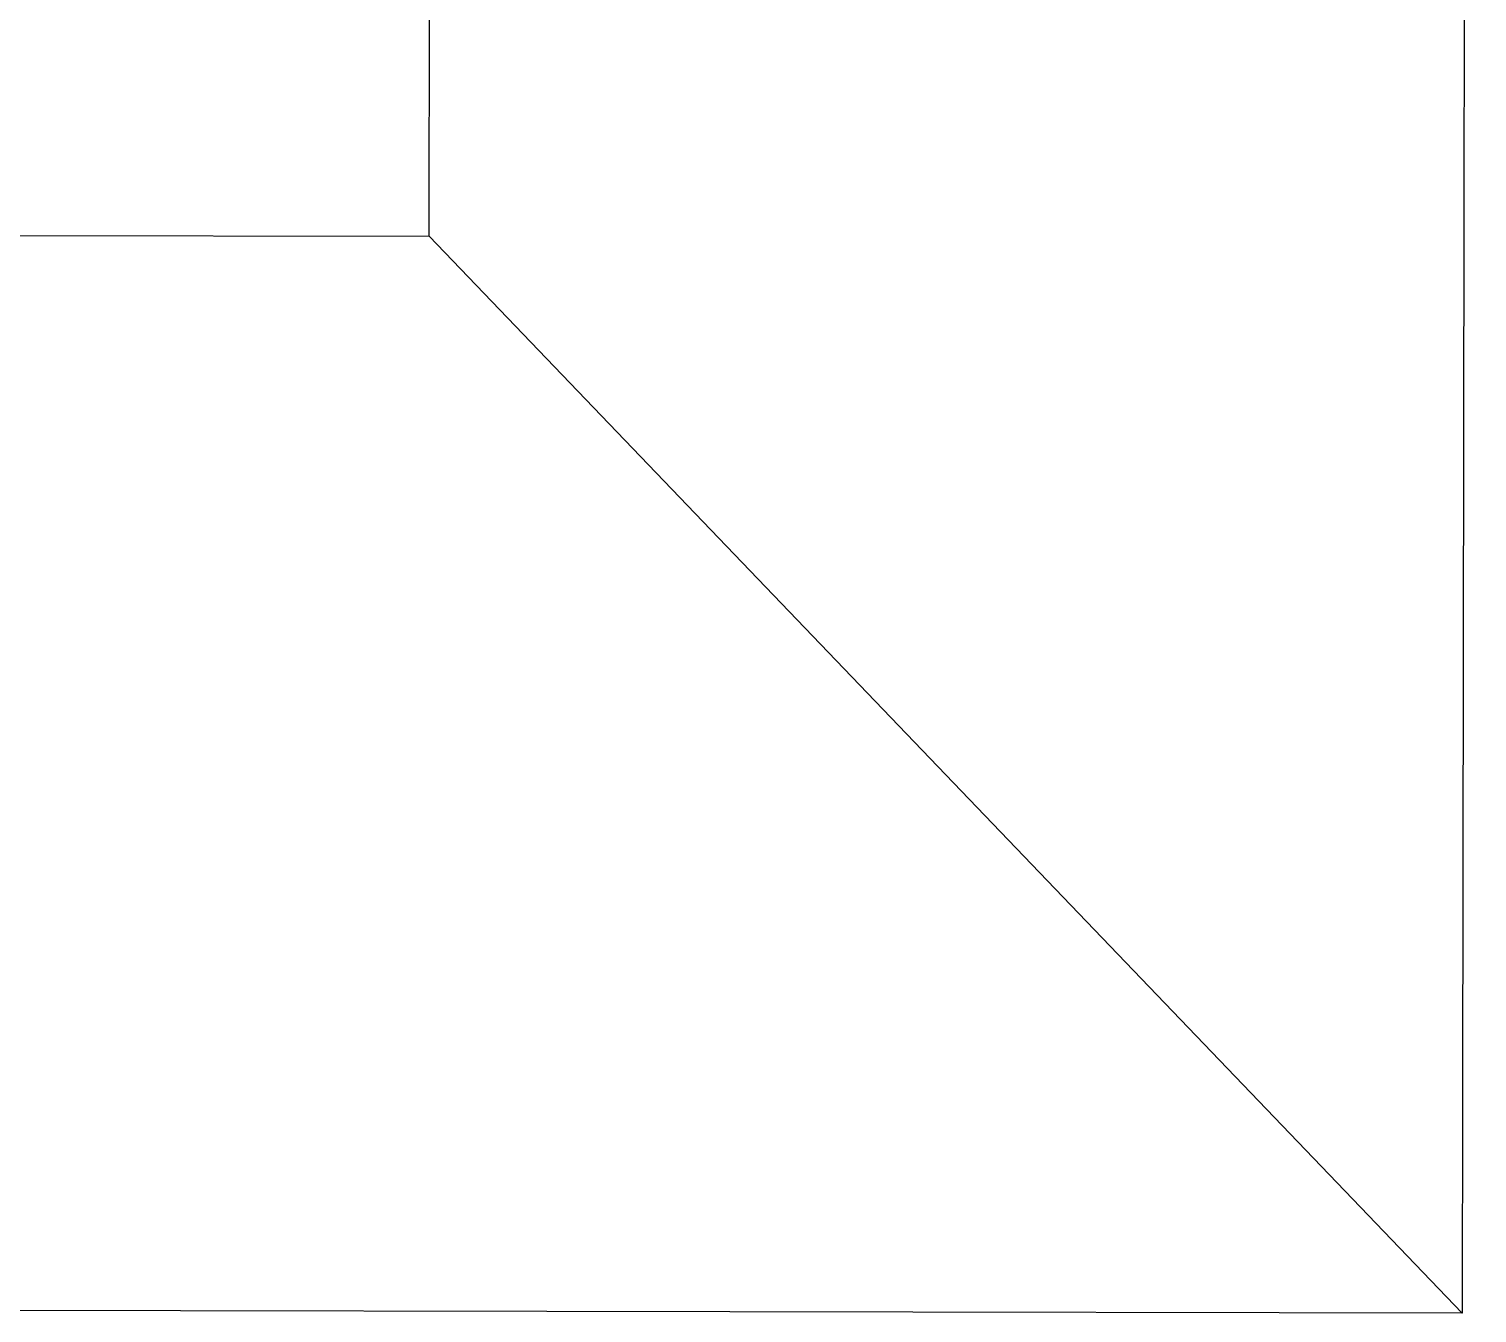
# Model space of a CAD drawing. Header units: metres. Extents: x -1161 to -1081, y 0 to 563.
# Drawn here: x -1105.7197 to -1105.3731, y 519.7115 to 520.019 of the extents above; entities that cross this region are included whole.
import ezdxf

# ---------------------------------------------------------------- set-up
doc = ezdxf.new("R2010")
doc.units = ezdxf.units.M
doc.layers.add('A-GENM', color=7, linetype='Continuous', lineweight=35)

# ---------------------------------------------------------------- blocks, each defined once
blk = doc.blocks.new('T2DPAA-T2D-C3S-RS-M3D-100334_rvt-1-DRG-2873121 - DECK SLAB GENERAL ARRANGEMENT PLAN')
at = {"layer": 'A-GENM', "color": 9, "lineweight": 25, "true_color": 0xbebebe}
for p, q in [((-1105.37312, 522.11039), (-1105.37671, 519.71148)), ((-1105.37671, 519.71148), (-1107.7766, 519.71575))]:
    blk.add_line(p, q, dxfattribs=at)
at = {"layer": 'A-GENM', "color": 254, "lineweight": 25, "true_color": 0xd1d1d1}
for p, q in [((-1105.62394, 519.96935), (-1105.6211, 521.86848)), ((-1107.52385, 519.97273), (-1105.62394, 519.96935)), ((-1105.62394, 519.96935), (-1105.37671, 519.71148))]:
    blk.add_line(p, q, dxfattribs=at)

msp = doc.modelspace()

# ---------------------------------------------------------------- block references
at = {"lineweight": 5}
msp.add_blockref('T2DPAA-T2D-C3S-RS-M3D-100334_rvt-1-DRG-2873121 - DECK SLAB GENERAL ARRANGEMENT PLAN', (0, 0), dxfattribs=at)

doc.saveas('drawing.dxf')
